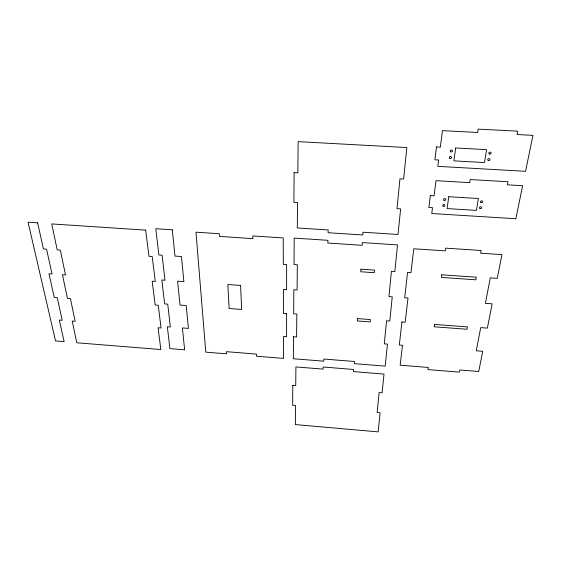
<?xml version="1.0" encoding="UTF-8"?>
<svg xmlns="http://www.w3.org/2000/svg" width="561" height="561" viewBox="0 0 561 561"><rect width="100%" height="100%" fill="white"/><g stroke="black" fill="none" stroke-linecap="round" stroke-linejoin="round"><path stroke-width="0.84" d="M286.601 313.767L286.601 336.712L283.508 336.474L283.571 358.409L256.482 356.228L256.412 354.082L226.455 351.677L226.581 353.823L205.782 352.147L195.971 232.184L219.281 233.72L219.442 236.412L252.899 238.628L252.815 235.936L283.228 237.941L283.305 264.35L286.615 264.575L286.608 289.749L283.375 289.518L283.445 313.536L286.601 313.767M294.09 172.662L293.894 202.311L297.533 202.535L297.281 227.962L328.206 229.961L328.101 232.724L362.778 234.982L362.967 232.212L398.022 234.484L400.617 208.888L397.013 208.671L399.937 178.812L403.64 179.029L406.823 147.543L298.129 141.638L297.821 172.879L294.09 172.662M292.786 385.33L292.653 405.231L295.542 405.477L295.352 424.572L378.156 431.879L380.092 412.749L377.146 412.496L379.103 392.546L382.111 392.798L384.012 374.082L353.423 371.599L353.57 369.475L323.136 367.006L323.059 369.124L295.92 366.915L295.731 385.575L292.786 385.33M293.501 336.775L293.347 358.738L323.739 361.186L323.823 359.033L354.51 361.487L354.363 363.647L385.204 366.13L387.448 344.082L384.285 343.837L386.557 320.773L389.797 321.018L392.251 296.853L388.934 296.615L391.431 271.279L394.832 271.517L397.532 244.912L362.371 242.59L362.189 245.304L327.834 243.032L327.933 240.318L294.202 238.095L294.013 264.547L297.337 264.778L297.078 289.988L293.838 289.757L293.662 313.802L296.832 314.041L296.601 337.021L293.501 336.775M357.504 318.592L357.343 320.948L370.197 321.916L370.393 319.56L357.504 318.592M360.954 269.175L360.772 271.755L374.257 272.695L374.475 270.107L360.954 269.175M401.928 321.979L399.306 345.057L402.482 345.303L400.154 365.197L428.267 367.455L427.952 369.615L459.34 372.139L459.725 369.972L478.715 371.494L482.733 351.291L476.261 350.786L480.714 327.624L487.348 328.122L492.179 303.838L485.384 303.347L490.286 277.87L497.249 278.354L501.976 254.631L480.637 253.214L481.128 250.487L445.715 248.151L445.315 250.879L413.773 248.782L410.975 272.688L407.559 272.457L404.677 297.807L408.008 298.045L405.182 322.224L401.928 321.979M430.35 195.628L428.856 207.472L432.496 207.696L431.746 213.524L515.854 218.741L522.628 185.712L507.432 184.828L508.028 181.736L470.174 179.548L469.683 182.641L435.988 180.684L434.032 195.845L430.35 195.628M436.486 146.933L434.866 159.808L438.66 160.018L437.839 166.351L525.58 171.294L532.95 135.362L517.074 134.535L517.719 131.162L478.175 129.121L477.642 132.48L442.461 130.65L440.329 147.143L436.486 146.933M448.772 196.729L447.082 208.587L476.408 210.382L478.407 198.503L448.772 196.729M455.707 147.971L453.877 160.86L484.466 162.564L486.639 149.647L455.707 147.971M434.558 324.433L434.214 326.79L467.018 329.258L467.439 326.895L434.558 324.433M441.809 274.82L441.43 277.415L475.875 279.806L476.338 277.204L441.809 274.82M172.283 229.814L155.797 228.727L158.889 254.975L162.101 255.199L164.976 280.241L161.834 280.016L164.654 303.915L167.725 304.146L170.348 327L167.339 326.761L169.913 348.626L184.646 349.812L182.388 327.933L188.426 328.402L186.203 305.535L180.039 305.072L177.571 281.145L183.882 281.601L181.448 256.538L174.99 256.089L172.283 229.814M37.615 222.829L28.05 222.198L55.546 340.934L64.122 341.621L59.312 320.065L62.229 320.296L57.243 297.646L54.256 297.421L48.975 273.74L52.026 273.957L46.563 249.168L43.442 248.958L37.615 222.829M145.671 230.136L51.738 223.923L57.215 249.911L60.343 250.129L65.497 274.932L62.439 274.715L67.432 298.41L70.427 298.634L75.139 321.299L72.208 321.074L76.773 342.771L160.839 349.545L158.076 327.771L161.063 328.003L158.244 305.24L155.18 305.009L152.157 281.201L155.285 281.433L152.192 256.496L148.988 256.272L145.671 230.136M240.599 285.437L227.808 284.511L229.14 308.508L241.644 309.448L240.599 285.437M480.924 202.458A1.129 0.891 -7.8 0 0 482.726 201.785A1.129 0.891 -7.8 0 0 481.191 200.908A1.129 0.891 -7.8 0 0 480.924 202.458M480.062 208.468A1.122 0.884 -7.4 0 0 481.71 207.577A1.122 0.884 -7.4 0 0 479.999 206.939A1.122 0.884 -7.4 0 0 480.062 208.468M443.183 206.153A1.108 0.884 -4.6 0 0 444.936 205.487A1.108 0.884 -4.6 0 0 443.4 204.625A1.108 0.884 -4.6 0 0 443.183 206.153M444.003 200.235A1.115 0.898 -5 0 0 445.771 199.562A1.115 0.898 -5 0 0 444.221 198.685A1.115 0.898 -5 0 0 444.003 200.235M450.714 151.821A1.164 0.968 -8.3 0 0 452.559 151.077A1.164 0.968 -8.3 0 0 450.946 150.138A1.164 0.968 -8.3 0 0 450.714 151.821M488.301 160.453A1.171 0.961 -10.9 0 0 490.019 159.471A1.171 0.961 -10.9 0 0 488.245 158.791A1.171 0.961 -10.9 0 0 488.301 160.453M489.501 154.037A1.185 0.968 -11.4 0 0 491.134 152.922A1.185 0.968 -11.4 0 0 489.262 152.382A1.185 0.968 -11.4 0 0 489.501 154.037M449.824 158.258A1.157 0.961 -7.8 0 0 451.654 157.522A1.157 0.961 -7.8 0 0 450.055 156.589A1.157 0.961 -7.8 0 0 449.824 158.258"/></g></svg>
